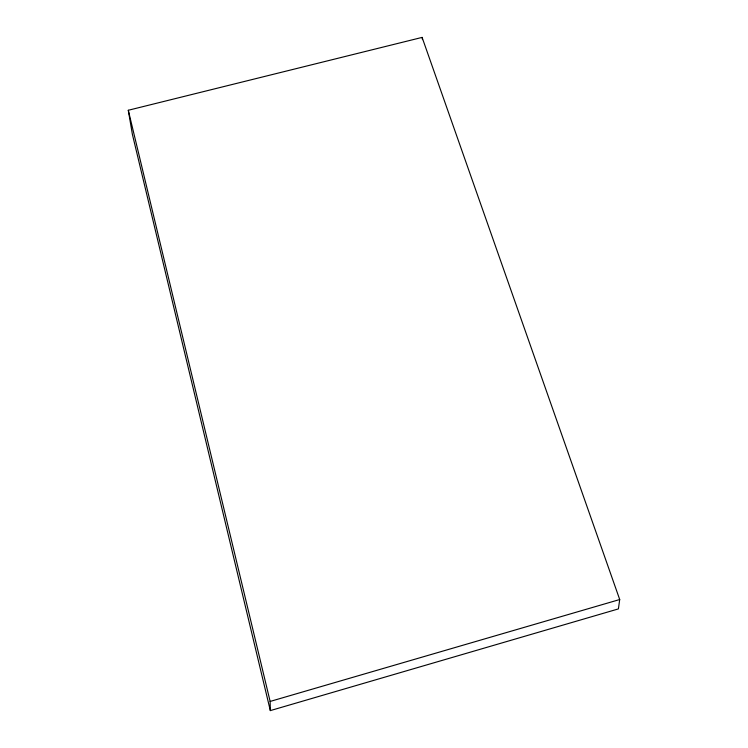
<?xml version="1.0" encoding="UTF-8"?>
<svg xmlns="http://www.w3.org/2000/svg" width="748" height="748" viewBox="0 0 748 748"><rect width="100%" height="100%" fill="white"/><g stroke="black" fill="none" stroke-linecap="round" stroke-linejoin="round"><path stroke-width="1.12" d="M619.709 599.531L618.4 608.909L270.327 710.6L132.359 134.21L128.291 110.265L422.106 37.4L619.709 599.531L270.14 701.437L270.327 710.6M128.291 110.265L270.14 701.437M422.106 37.4L422.517 39.625"/></g></svg>
